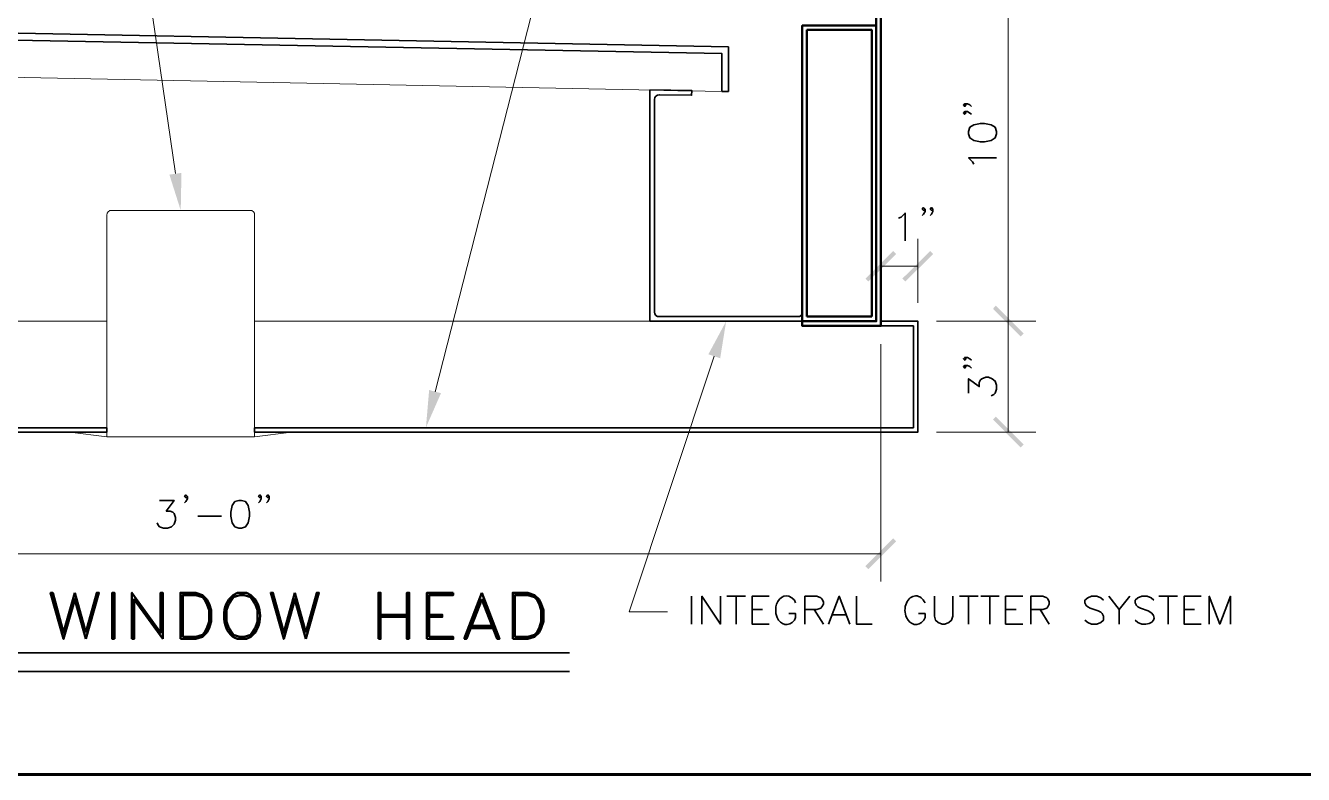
# Model space of a CAD drawing. Header units: inches. Extents: x 5 to 516, y -193 to 129.
# Drawn here: x 350.21 to 355.98, y -24.43 to -21.06 of the extents above; entities that cross this region are included whole.
import ezdxf

# ---------------------------------------------------------------- set-up
doc = ezdxf.new("R2010")
doc.units = ezdxf.units.IN
doc.header["$MEASUREMENT"] = 0
doc.layers.add('PDF5_Geometry', color=7, linetype='Continuous')
doc.layers.add('PDF5_Solid Fills', color=7, linetype='Continuous')

msp = doc.modelspace()

# ---------------------------------------------------------------- hatches: boundary and pattern name
at = {"layer": 'PDF5_Solid Fills', "transparency": 33554559}
for points in [[(354.1399176, -22.0856742), (354.1265842, -22.0723409), (354.0010292, -22.1967859), (354.014362, -22.2101187)], [(354.714363, -22.4445649), (354.5888069, -22.3190077), (354.5765852, -22.3323427), (354.7010296, -22.4578983)], [(354.0010287, -23.4934525), (354.014362, -23.5067858), (354.1399193, -23.3812297), (354.1265842, -23.3678969)]]:
    msp.add_hatch(color=256, dxfattribs=at).paths.add_polyline_path(points)

# ---------------------------------------------------------------- linework, layer by layer
at = {"layer": 'PDF5_Geometry', "lineweight": 15}
for points in [[(350.8910295, -21.7234531), (350.3999184, -18.3456752), (352.7421407, -18.3456752)], [(352.0610283, -22.7067861), (353.0376951, -18.8790081), (353.676584, -18.8790081)], [(354.6454741, -20.7012298), (354.6454741, -22.3890077), (354.6454741, -22.8890077)], [(353.3532512, -21.3523413), (348.4110285, -21.2545635)], [(350.5810299, -21.9101187), (350.5832522, -21.902341), (350.5876966, -21.8956743), (350.5943633, -21.8901187), (350.602141, -21.8890076), (351.2265856, -21.8890076)], [(351.2476964, -22.9101191), (351.2476964, -21.910119), (351.2465853, -21.9023412), (351.2421408, -21.8956746), (351.2354742, -21.890119), (351.2265853, -21.8890079)], [(350.5810297, -21.910119), (350.5810297, -22.9101191), (350.414363, -22.889008)], [(354.0710292, -22.315675), (354.0710292, -22.0167861)], [(354.2376959, -22.3056743), (354.2376959, -22.0167854)], [(354.0710292, -22.1412298), (354.2376959, -22.1412298)], [(348.3832507, -22.3890077), (350.5810287, -22.3890077)], [(351.2476964, -22.3890077), (353.0299187, -22.3890077)], [(354.0710292, -22.4923424), (354.0710292, -23.5623425)], [(353.3199192, -22.5467858), (352.9365858, -23.6990081), (353.1088081, -23.6990081)], [(351.4143631, -22.8890077), (351.2476964, -22.9101188), (350.5810297, -22.9101188)], [(354.3210292, -22.8890077), (354.7699182, -22.8890077)], [(354.0710292, -23.4378969), (348.0499174, -23.4378969), (347.5910284, -23.4378969)]]:
    msp.add_lwpolyline(points, dxfattribs=at)
at = {"layer": 'PDF5_Geometry', "lineweight": 50}
for points in [[(354.0710292, -22.3890077), (354.0710292, -22.4101188), (353.7165848, -22.4101188), (353.7165848, -22.3890077), (354.0499181, -22.3890077), (354.0499181, -20.7423409), (353.5710292, -20.7423409), (353.5710292, -20.7223409), (354.0710292, -20.7223409), (354.0710292, -22.4101188)], [(354.0499178, -22.3678966), (354.0499178, -22.3890077), (354.0499178, -21.0556742), (353.7165845, -21.0556742), (353.7165845, -22.3890077), (354.0499178, -22.3890077)], [(353.7376959, -21.0756757), (353.7376959, -22.367898)], [(353.7376964, -21.0756757), (354.0299186, -21.0756757), (354.0299186, -22.367898)], [(354.0299186, -22.3678963), (353.7376964, -22.3678963)], [(350.4865852, -23.8212316), (350.4365852, -23.6434538), (350.3865852, -23.8212316), (350.3276963, -23.6134538), (350.3376963, -23.6134538), (350.3865852, -23.7923427), (350.4365852, -23.6134538)], [(350.4365843, -23.6134521), (350.4865843, -23.792341)], [(350.4865844, -23.8212299), (350.5454733, -23.6134521), (350.5354733, -23.6134521), (350.4865844, -23.792341)], [(350.8332518, -23.8212299), (350.8332518, -23.6134521), (350.8232518, -23.6134521), (350.8232518, -23.792341), (350.6943629, -23.6134521), (350.6943629, -23.8212299)], [(351.2299183, -23.6234521), (351.2110294, -23.6134521), (351.1710294, -23.6134521), (351.1510294, -23.6234521), (351.1310294, -23.6434521)], [(351.4788067, -23.8212316), (351.4288067, -23.6434538), (351.3788067, -23.8212316), (351.3199178, -23.6134538), (351.3299178, -23.6134538), (351.3788067, -23.7923427), (351.4288067, -23.6134538)], [(351.4288058, -23.6134521), (351.4788058, -23.792341)], [(351.4788081, -23.8212299), (351.537697, -23.6134521), (351.527697, -23.6134521), (351.4788081, -23.792341)], [(352.1432509, -23.6134521), (352.024362, -23.6134521), (352.024362, -23.8212299)], [(352.1432516, -23.6134528), (352.1432516, -23.6234528), (352.0343627, -23.6234528), (352.0343627, -23.8123417)], [(352.2721399, -23.6134521), (352.1921399, -23.8212299)], [(352.2721399, -23.6134543), (352.3510288, -23.8212321), (352.3410288, -23.8212321), (352.2721399, -23.6434543), (352.2021399, -23.8212321), (352.1921399, -23.8212321)], [(350.8332525, -23.8212321), (350.7043636, -23.6434543), (350.7043636, -23.8212321), (350.6943636, -23.8212321)], [(351.8154748, -23.7123426), (351.9343637, -23.7123426)], [(351.8154748, -23.7223411), (351.9343637, -23.7223411)], [(352.0343627, -23.7123426), (352.0932516, -23.7123426), (352.0932516, -23.7223426), (352.0343627, -23.7223426)], [(352.2121401, -23.7723425), (352.331029, -23.7723425)], [(352.2221408, -23.7623417), (352.3221408, -23.7623417)], [(351.1710294, -23.8212299), (351.2110294, -23.8212299), (351.2299183, -23.812341)], [(352.0343627, -23.8123408), (352.1432516, -23.8123408), (352.1432516, -23.8212297), (352.0243627, -23.8212297)]]:
    msp.add_lwpolyline(points, dxfattribs=at)
at = {"layer": 'PDF5_Geometry', "lineweight": 35}
for points in [[(353.3832511, -21.1523426), (348.3832507, -21.0556759)], [(353.3532512, -21.3523415), (353.3532512, -21.1812303), (348.4110285, -21.087897)], [(353.3532512, -21.3523413), (353.3832512, -21.3523413), (353.3832512, -21.1523413)], [(353.2188066, -21.3501191), (353.0299177, -21.3456747)], [(353.2188077, -21.3501206), (353.2176966, -21.3701206), (353.0721411, -21.3678984), (353.2176966, -21.3701206), (353.2188077, -21.3490095), (353.0299188, -21.3456761)], [(354.4488075, -21.4078968), (354.454363, -21.4134524), (354.4488075, -21.4201191), (354.4432519, -21.4134524), (354.4488075, -21.4078968), (354.4610297, -21.4078968), (354.4721408, -21.4134524), (354.4788075, -21.4201191)], [(354.4488075, -21.4434532), (354.454363, -21.4501199), (354.4488075, -21.4556754), (354.4432519, -21.4501199), (354.4488075, -21.4434532), (354.4610297, -21.4434532), (354.4721408, -21.4501199), (354.4788075, -21.4556754)], [(354.489918, -21.6812304), (354.4843625, -21.6701193), (354.4665847, -21.6523415), (354.5921403, -21.6523415)], [(354.2699179, -21.8834534), (354.2632513, -21.889009), (354.2576957, -21.8834534), (354.2632513, -21.8767868), (354.2699179, -21.8834534), (354.2699179, -21.8945645), (354.2632513, -21.9067868), (354.2576957, -21.9123423)], [(354.3054743, -21.8834534), (354.2988076, -21.889009), (354.2932521, -21.8834534), (354.2988076, -21.8767868), (354.3054743, -21.8834534), (354.3054743, -21.8945645), (354.2988076, -21.9067868), (354.2932521, -21.9123423)], [(354.1499183, -21.924564), (354.1621405, -21.9190084), (354.1799183, -21.9012307), (354.1799183, -22.0256751)], [(354.0710292, -22.3890077), (354.2376959, -22.3890077), (354.2376959, -22.8890077), (351.2476955, -22.8890077)], [(353.7165845, -22.3890079), (353.7165845, -22.410119), (354.2176956, -22.410119)], [(354.2176967, -22.410119), (354.2176967, -22.869008)], [(354.4488075, -22.5523423), (354.454363, -22.5578978), (354.4488075, -22.5645645), (354.4432519, -22.5578978), (354.4488075, -22.5523423), (354.4610297, -22.5523423), (354.4721408, -22.5578978), (354.4788075, -22.5645645)], [(354.4488075, -22.5878986), (354.454363, -22.5934542), (354.4488075, -22.6001209), (354.4432519, -22.5934542), (354.4488075, -22.5878986), (354.4610297, -22.5878986), (354.4721408, -22.5934542), (354.4788075, -22.6001209)], [(354.4665845, -22.7134525), (354.4665845, -22.6478969), (354.5143623, -22.6834525), (354.5143623, -22.6656747), (354.5199179, -22.6534525), (354.5265845, -22.6478969), (354.5443623, -22.6412303), (354.5554734, -22.6412303), (354.5732512, -22.6478969), (354.5854734, -22.659008), (354.5921401, -22.6767858), (354.5921401, -22.6945636), (354.5854734, -22.7134525), (354.5799179, -22.719008), (354.5676957, -22.7245636)], [(350.5810297, -22.8890085), (350.5810297, -22.8690085), (347.5910293, -22.8690085)], [(354.2176967, -22.8690085), (351.2476964, -22.8690085), (351.2476964, -22.8890085)], [(350.5810297, -22.8890077), (347.5910293, -22.8890077)], [(350.8188068, -23.1967854), (350.8843624, -23.1967854), (350.8488068, -23.2445632), (350.8665846, -23.2445632), (350.8788068, -23.2501187), (350.8843624, -23.2556743), (350.8910291, -23.2734521), (350.8910291, -23.2856743), (350.8843624, -23.3034521), (350.8732513, -23.3156743), (350.8543624, -23.3212299), (350.8365846, -23.3212299), (350.8188068, -23.3156743), (350.8132513, -23.3090076), (350.8076957, -23.2978965)], [(350.9443629, -23.1790084), (350.9376963, -23.1845639), (350.9321407, -23.1790084), (350.9376963, -23.1723417), (350.9443629, -23.1790084), (350.9443629, -23.1901195), (350.9376963, -23.2023417), (350.9321407, -23.2078972)], [(351.2776963, -23.1790084), (351.2710296, -23.1845639), (351.2654741, -23.1790084), (351.2710296, -23.1723417), (351.2776963, -23.1790084), (351.2776963, -23.1901195), (351.2710296, -23.2023417), (351.2654741, -23.2078972)], [(351.3132504, -23.1790084), (351.3076948, -23.1845639), (351.3010282, -23.1790084), (351.3076948, -23.1723417), (351.3132504, -23.1790084), (351.3132504, -23.1901195), (351.3076948, -23.2023417), (351.3010282, -23.2078972)], [(350.9921399, -23.2678982), (351.0988066, -23.2678982)], [(353.2165844, -23.6290093), (353.2165844, -23.7545649)], [(353.2643637, -23.7545654), (353.2643637, -23.6290098), (353.347697, -23.7545654), (353.347697, -23.6290098)], [(353.3765847, -23.6290093), (353.4610292, -23.6290093)], [(353.4188075, -23.6290093), (353.4188075, -23.7545649)], [(353.5676958, -23.7545654), (353.489918, -23.7545654), (353.489918, -23.6290098), (353.5676958, -23.6290098)], [(353.5976957, -23.676787), (353.5976957, -23.706787), (353.6032512, -23.7245648)], [(353.6865846, -23.6590092), (353.681029, -23.646787), (353.6688068, -23.6356759)], [(353.7288073, -23.7545654), (353.7288073, -23.6290098), (353.7821407, -23.6290098), (353.7999184, -23.6356765), (353.805474, -23.6412321), (353.8121407, -23.6534543), (353.8121407, -23.6645654), (353.805474, -23.6767876), (353.7999184, -23.6823432), (353.7821407, -23.6890098), (353.7288073, -23.6890098)], [(353.8354742, -23.7545654), (353.883252, -23.6290098), (353.9310297, -23.7545654)], [(353.961028, -23.6290093), (353.961028, -23.7545649), (354.0321391, -23.7545649)], [(354.3121407, -23.6290093), (354.3121407, -23.7190093), (354.3176963, -23.7367871), (354.3299185, -23.7478982), (354.3476963, -23.7545649), (354.3599185, -23.7545649), (354.3776963, -23.7478982), (354.3899185, -23.7367871), (354.395474, -23.7190093), (354.395474, -23.6290093)], [(354.425474, -23.6290093), (354.5088073, -23.6290093)], [(354.4665845, -23.6290093), (354.4665845, -23.7545649)], [(354.5210302, -23.6290093), (354.6043635, -23.6290093)], [(354.5621407, -23.6290093), (354.5621407, -23.7545649)], [(354.711029, -23.7545654), (354.6332512, -23.7545654), (354.6332512, -23.6290098), (354.711029, -23.6290098)], [(354.7465845, -23.7545654), (354.7465845, -23.6290098), (354.8010289, -23.6290098), (354.8188067, -23.6356765), (354.8243622, -23.6412321), (354.8299178, -23.6534543), (354.8299178, -23.6645654), (354.8243622, -23.6767876), (354.8188067, -23.6823432), (354.8010289, -23.6890098), (354.7465845, -23.6890098)], [(355.0743636, -23.6467864), (355.0621414, -23.6356752), (355.0443636, -23.6290086), (355.0210303, -23.6290086), (355.0032525, -23.6356752), (354.9910303, -23.6467864), (354.9910303, -23.6590086), (354.9965858, -23.6712308), (355.0032525, -23.6767864), (355.0143636, -23.6823419), (355.0510303, -23.6945641), (355.0621414, -23.7012308), (355.0688081, -23.7067864), (355.0743636, -23.7190086), (355.0743636, -23.7367864), (355.0621414, -23.7478975), (355.0443636, -23.7545641), (355.0210303, -23.7545641), (355.0032525, -23.7478975), (354.9910303, -23.7367864)], [(355.0988071, -23.6290093), (355.1454737, -23.6890093), (355.1454737, -23.7545649)], [(355.1932511, -23.6290093), (355.1454733, -23.6890093)], [(355.3010301, -23.6467864), (355.2888079, -23.6356752), (355.2710301, -23.6290086), (355.2476968, -23.6290086), (355.2288079, -23.6356752), (355.2176968, -23.6467864), (355.2176968, -23.6590086), (355.2232523, -23.6712308), (355.2288079, -23.6767864), (355.2410301, -23.6823419), (355.2765857, -23.6945641)], [(355.3243636, -23.6290093), (355.407697, -23.6290093)], [(355.3665842, -23.6290093), (355.3665842, -23.7545649)], [(355.5154747, -23.7545654), (355.4376969, -23.7545654), (355.4376969, -23.6290098), (355.5154747, -23.6290098)], [(355.5510301, -23.7545654), (355.5510301, -23.6290098), (355.5988079, -23.7545654), (355.6465857, -23.6290098), (355.6465857, -23.7545654)], [(353.489918, -23.6890091), (353.5376958, -23.6890091)], [(353.681029, -23.736787), (353.6865846, -23.7245648), (353.6865846, -23.706787), (353.6565846, -23.706787)], [(353.7699179, -23.6890091), (353.8121401, -23.7545647)], [(353.8532512, -23.7123426), (353.9132512, -23.7123426)], [(354.2643624, -23.736787), (354.2699179, -23.7245648), (354.2699179, -23.706787), (354.2410291, -23.706787)], [(354.6332512, -23.6890091), (354.681029, -23.6890091)], [(354.7888072, -23.6890091), (354.8299183, -23.7545647)], [(355.4376969, -23.6890091), (355.4854747, -23.6890091)], [(355.2476968, -23.7545641), (355.2288079, -23.7478975), (355.2176968, -23.7367864)], [(346.5010281, -23.8845635), (352.6665842, -23.8845635)], [(346.5010281, -23.9678969), (352.6665842, -23.9678969)]]:
    msp.add_lwpolyline(points, dxfattribs=at)
for points in [[(353.0299177, -21.3456742), (353.0299177, -22.3890077), (353.7165845, -22.3890077), (353.0299177, -22.3890077)], [(353.0499168, -21.3890073), (353.0521391, -21.3801184), (353.0565835, -21.3734518), (353.0632502, -21.3690073), (353.0721391, -21.3678962), (353.0632502, -21.3690073), (353.0565835, -21.3734518), (353.0521391, -21.3801184)], [(353.0499178, -21.3890081), (353.0499178, -22.3478971), (353.05214, -22.3556749), (353.0565844, -22.3623415), (353.0632511, -22.366786), (353.0710289, -22.3678971), (353.0632511, -22.366786), (353.0565844, -22.3623415), (353.05214, -22.3556749), (353.0499178, -22.3478971)], [(354.4665845, -21.5445636), (354.4721401, -21.5623414), (354.4899179, -21.5745636), (354.5199179, -21.5801192), (354.5376957, -21.5801192), (354.5676957, -21.5745636), (354.5854734, -21.5623414), (354.5921401, -21.5445636), (354.5921401, -21.5334525), (354.5854734, -21.5145636), (354.5676957, -21.5034525), (354.5376957, -21.4967858), (354.5199179, -21.4967858), (354.4899179, -21.5034525), (354.4721401, -21.5145636), (354.4665845, -21.5334525)], [(353.7165848, -22.3478963), (353.7154736, -22.3556741), (353.7110292, -22.3623407), (353.7043625, -22.3667852), (353.6965847, -22.3678963), (353.0710291, -22.3678963), (353.6965847, -22.3678963), (353.7043625, -22.3667852), (353.7110292, -22.3623407), (353.7154736, -22.3556741)], [(353.7165853, -22.3890077), (353.0299186, -22.3890077)], [(351.1765859, -23.1967854), (351.1588081, -23.202341), (351.1465859, -23.2201187), (351.1410303, -23.2501187), (351.1410303, -23.2678965), (351.1465859, -23.2978965), (351.1588081, -23.3156743), (351.1765859, -23.3212299), (351.187697, -23.3212299), (351.2065859, -23.3156743), (351.217697, -23.2978965), (351.2243637, -23.2678965), (351.2243637, -23.2501187), (351.217697, -23.2201187), (351.2065859, -23.202341), (351.187697, -23.1967854)]]:
    msp.add_lwpolyline(points, close=True, dxfattribs=at)
at = {"layer": 'PDF5_Geometry', "lineweight": 15}
msp.add_lwpolyline([(354.7699182, -22.3890077), (354.3210292, -22.3890077)], close=True, dxfattribs=at)
at = {"layer": 'PDF5_Geometry', "lineweight": 50}
for points in [[(350.6154731, -23.8212299), (350.6154731, -23.6134521), (350.6054731, -23.6134521), (350.6054731, -23.8212299)], [(350.9132508, -23.8212299), (350.9821397, -23.8212299), (351.0121397, -23.812341), (351.0321397, -23.792341), (351.0421397, -23.772341), (351.0521397, -23.742341), (351.0521397, -23.692341), (351.0421397, -23.6634521), (351.0321397, -23.6434521), (351.0121397, -23.6234521), (350.9821397, -23.6134521), (350.9132508, -23.6134521)], [(351.8054741, -23.8212316), (351.8054741, -23.6134538), (351.8154741, -23.6134538), (351.8154741, -23.8212316)], [(351.944363, -23.8212299), (351.944363, -23.6134521), (351.934363, -23.6134521), (351.934363, -23.8212299)], [(352.4110288, -23.8212299), (352.4799177, -23.8212299), (352.5099177, -23.812341), (352.5299177, -23.792341), (352.5399177, -23.772341), (352.5499177, -23.742341), (352.5499177, -23.692341), (352.5399177, -23.6634521), (352.5299177, -23.6434521), (352.5099177, -23.6234521), (352.4799177, -23.6134521), (352.4110288, -23.6134521)], [(350.9232515, -23.8123417), (350.9821404, -23.8123417), (351.0121404, -23.8023417), (351.0221404, -23.7923417), (351.0321404, -23.7723417), (351.0421404, -23.7423417), (351.0421404, -23.6923417), (351.0321404, -23.6634528), (351.0221404, -23.6434528), (351.0121404, -23.6334528), (350.9821404, -23.6234528), (350.9232515, -23.6234528)], [(351.1810302, -23.6234528), (351.1510302, -23.6334528), (351.1310302, -23.6634528), (351.1210302, -23.6923417), (351.1210302, -23.7423417), (351.1310302, -23.7723417), (351.1510302, -23.8023417), (351.1810302, -23.8123417), (351.2010302, -23.8123417), (351.2299191, -23.8023417), (351.2499191, -23.7723417), (351.2599191, -23.7423417), (351.2599191, -23.6923417), (351.2499191, -23.6634528), (351.2299191, -23.6334528), (351.2010302, -23.6234528)], [(352.4210295, -23.8123417), (352.4799184, -23.8123417), (352.5099184, -23.8023417), (352.5199184, -23.7923417), (352.5299184, -23.7723417), (352.5399184, -23.7423417), (352.5399184, -23.6923417), (352.5299184, -23.6634528), (352.5199184, -23.6434528), (352.5099184, -23.6334528), (352.4799184, -23.6234528), (352.4210295, -23.6234528)]]:
    msp.add_lwpolyline(points, close=True, dxfattribs=at)
at = {"layer": 'PDF5_Geometry', "lineweight": 60}
msp.add_lwpolyline([(376.4010311, -24.4323428), (334.0676944, -24.4323428), (376.4010311, -24.4323428)], dxfattribs=at)
at = {"layer": 'PDF5_Geometry', "lineweight": 35}
msp.add_ellipse((354.2281364, -23.6915299), major_axis=(-0.000175, 0.0643468), ratio=0.753107475, start_param=5.240139694, end_param=8.391017127, dxfattribs=at)
for points in [[(353.6688068, -23.6356759), (353.6353994, -23.6111018), (353.6028253, -23.6432129), (353.5976957, -23.676787)], [(353.6032512, -23.7245648), (353.618992, -23.7601203), (353.654566, -23.7681759), (353.681029, -23.736787)], [(354.1865846, -23.7245648), (354.2028994, -23.7591018), (354.2377142, -23.7691574), (354.2643624, -23.736787)], [(355.2765857, -23.6945641), (355.3275857, -23.7200827), (355.2974746, -23.7628604), (355.2476968, -23.7545641)]]:
    msp.add_open_spline(points, degree=3, dxfattribs=at)
at = {"layer": 'PDF5_Geometry', "lineweight": 50}
for points in [[(351.1310294, -23.6434521), (351.0938998, -23.6952855), (351.1031776, -23.8001003), (351.1710294, -23.8212299)], [(351.2299183, -23.812341), (351.2859183, -23.7683595), (351.286122, -23.6673966), (351.2299183, -23.6234521)]]:
    msp.add_open_spline(points, degree=3, dxfattribs=at)
at = {"layer": 'PDF5_Solid Fills', "lineweight": 50, "transparency": 33554559}
for points in [[(350.9176951, -21.7201188), (350.9143618, -21.8890077), (350.8632506, -21.7278966)], [(354.1676953, -22.1967853), (354.1810287, -22.2101187), (354.2932509, -22.0723409)], [(354.1810304, -22.2101204), (354.2932526, -22.0723426), (354.306586, -22.0856759)], [(353.2932514, -22.5378973), (353.3732514, -22.3890084), (353.3465847, -22.5556751)], [(352.0876962, -22.7134525), (352.0199184, -22.8678969), (352.0343628, -22.699008)], [(354.5888063, -22.8190094), (354.5765841, -22.8323427), (354.7143619, -22.944565)], [(354.5765857, -22.8323422), (354.7143635, -22.9445644), (354.7010302, -22.9578978)]]:
    msp.add_solid(points, dxfattribs=at)

doc.saveas('drawing.dxf')
